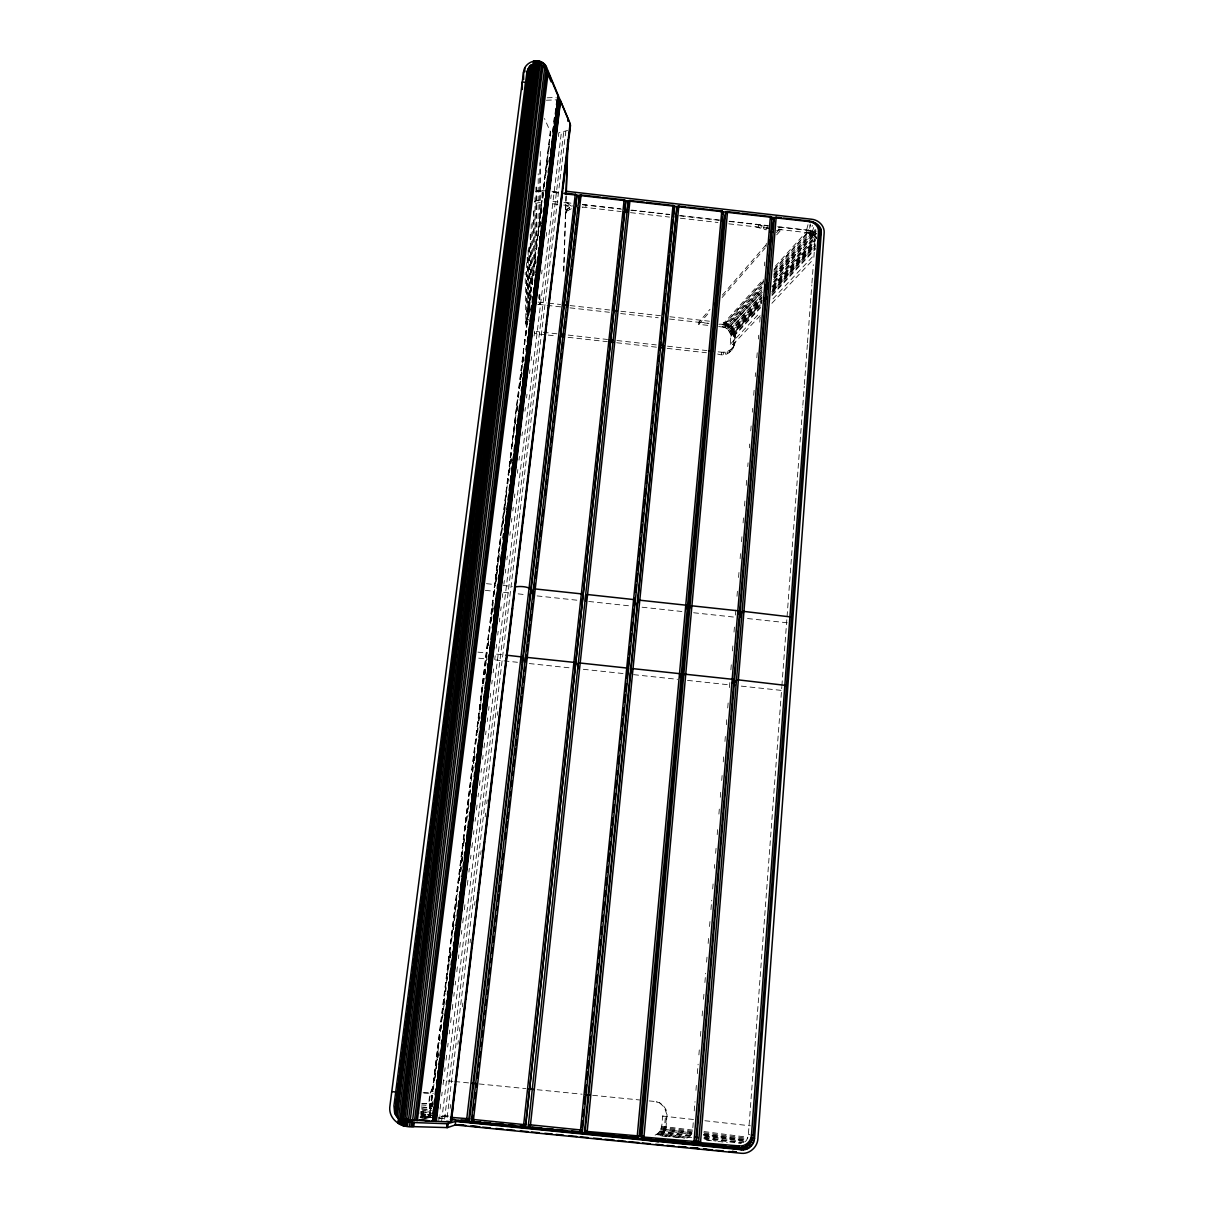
<?xml version="1.0" encoding="UTF-8"?>
<svg xmlns="http://www.w3.org/2000/svg" width="1214" height="1214" viewBox="0 0 1214 1214"><rect width="100%" height="100%" fill="white"/><g stroke="black" fill="none" stroke-linecap="round" stroke-linejoin="round"><path stroke-width="0.75" stroke-dasharray="5 3.75" d="M538.06 236.138L538.212 173.739M560.731 306.869L539.608 304.502L539.623 295.048M539.775 227.018L539.927 162.782M539.911 294.607L539.881 304.486L537.832 304.426M540.078 226.411L540.291 148.761M659.566 1102.767L664.392 1107.365L666.698 1114.073L665.409 1129.005L662.358 1135.318L665.818 1129.111L667.123 1114.133L665.955 1109.49L663.33 1105.544L659.566 1102.767L654.741 1101.477L657.002 1101.917M542.021 197.73L542.051 190.295L535.42 191.296M526.846 327.264L525.874 323.607L525.161 272.346M525.874 323.607L527.21 309.889L529.881 305.518M563.615 271.39L566.043 193.876M563.842 270.874L566.346 191.281M430.53 1110.249C427.692 1103.48 429.073 1092.448 433.474 1086.348C429.498 1094.011 427.601 1104.376 431.623 1112.343M760.176 315.67L732.861 344.579L730.251 344.29L730.919 334.912L728.097 329.601M429.225 1103.207L430.773 1111.584L419.71 1113.101M432.23 1106.88L432.123 1103.496L421.212 1104.163M745.381 1141.661A11.837 11.275 80.7 0 0 748.385 1134.559L781.831 686.623M781.892 685.804L786.9 618.533M787.051 616.636L802.682 407.085M802.833 405.203L804.245 386.325M804.381 384.428L807.34 344.746M807.477 342.849L810.284 305.23M810.421 303.394L811.802 284.941M811.938 283.09L813.319 264.652M813.866 257.277L814.837 244.363M776.702 234.848L781.194 229.704L781.406 227.124L778.204 227.898M692.83 1127.73L693.452 1120.264M694.226 1110.931L695 1101.584M695.941 1090.369L696.563 1082.903M697.337 1073.571L698.111 1064.223M698.885 1054.89L699.507 1047.409M700.432 1036.286L701.055 1028.88M702.132 1015.906L702.587 1010.351M703.513 999.228L704.135 991.808M704.894 982.551L705.668 973.279M706.594 962.156L707.049 956.602M708.141 943.445L708.612 937.815M709.553 926.525L710.175 919.013M710.964 909.62L711.738 900.227M712.679 888.952L713.301 881.425M714.393 868.268L714.697 864.535M715.638 853.321L716.26 845.855M717.186 834.64L717.808 827.174M718.9 814.093L719.356 808.494M720.297 797.279L720.752 791.68M721.693 780.481L722.315 773.045M723.241 761.891L723.848 754.455M724.94 741.435L725.395 735.866M726.321 724.712L726.943 717.277M727.717 707.974L728.339 700.539M729.417 687.579L729.948 681.1M730.889 669.794L731.405 663.512M732.452 650.932L732.952 644.998M734.015 632.069L734.485 626.409M735.426 615.088L736.063 607.546M737.004 596.256L737.459 590.611M738.567 577.454L739.023 571.809M740.13 558.637L740.586 552.992M741.526 541.717L741.997 536.072M743.089 522.915L743.56 517.27M744.501 506.01L745.123 498.499M746.215 485.357L746.686 479.727M747.778 466.586L748.082 462.822M749.341 447.814L749.645 444.051M750.738 430.924L751.208 425.295M752.301 412.168L752.604 408.42M753.697 395.294L754.167 389.664M755.26 376.522L755.563 372.774M756.823 357.766L757.278 352.136M758.371 339.01L758.689 335.261M759.782 322.12L760.252 316.49M761.33 303.363L761.648 299.615M762.893 284.592L763.363 278.962M764.456 265.805L764.774 262.057M766.019 247.034L766.338 243.27M758.189 227.2L758.401 224.62L755.396 224.165L755.169 226.73L766.155 229.841L766.368 227.276L758.401 224.62M761.057 227.883L761.284 225.303M763.743 228.763L763.955 226.199M655.12 1135.105C662.571 1132.176 662.207 1122.525 662.449 1116.061L665.424 1116.349L664.544 1126.516L663.436 1130.522L660.37 1135.014M732.861 344.579C737.004 334.836 729.751 323.076 718.855 324.259M717.626 354.018C738.324 361.119 741.542 322.074 720.221 324.715M733.62 346.84C738.673 336.49 734.197 321.164 720.752 322.484M707.792 325.352L698.748 324.335L698.961 322.029L710.038 309.282M421.061 1111.766A12.064 11.548 -67.3 0 0 427.95 1115.089L427.814 1117.184L431.046 1117.502M566.726 209.688L565.375 215.212L566.726 209.688L571.657 206.198L565.997 202.601L565.678 205.166L571.46 208.838M566.422 212.238L567.955 208.368M567.651 210.917L569.305 209.749L569.609 207.184M450.182 1108.336L450.637 1104.573M457.86 1044.389L458.315 1040.641M459.438 1031.232L459.894 1027.469M462.382 1006.785L462.822 1003.022M470.061 942.838L470.501 939.09M474.568 905.234L475.023 901.471M480.668 854.459L481.123 850.695M485.175 816.84L485.63 813.092M486.768 803.683L487.209 799.92M497.376 715.289L497.831 711.541M565.663 213.679L565.967 211.13M438.724 1120.385L439.18 1116.622M440.09 1109.095L440.788 1103.45M441.699 1095.923L442.154 1092.16M443.064 1084.648L443.747 1079.003M444.673 1071.476L445.128 1067.713M446.039 1060.186L446.722 1054.541M447.647 1047.014L448.103 1043.251M449.241 1033.858L449.696 1030.094M450.622 1022.567L451.304 1016.922M452.215 1009.395L452.898 1003.75M453.824 996.224L454.279 992.475M455.189 984.949L455.645 981.185M456.798 971.777L457.481 966.132M458.391 958.605L458.846 954.841M459.757 947.33L460.455 941.685M461.366 934.158L461.821 930.394M462.731 922.868L463.429 917.223M464.34 909.696L465.023 904.051M467.314 885.249L467.997 879.604M468.908 872.077L469.363 868.314M470.516 858.905L470.971 855.157M471.882 847.63L472.565 841.985M473.49 834.458L473.946 830.695M475.084 821.286L475.539 817.523M476.465 810.011L477.148 804.366M478.058 796.839L478.513 793.076M479.439 785.549L480.122 779.904M481.032 772.377L481.488 768.614M482.641 759.22L483.096 755.457M484.007 747.93L484.69 742.285M485.6 734.758L486.07 730.995M487.209 721.586L487.664 717.838M488.574 710.311L489.03 706.548M490.183 697.139L490.638 693.376M491.776 683.968L492.231 680.204M493.157 672.693L493.612 668.929M494.751 659.521L495.206 655.757M496.131 648.23L496.587 644.467M497.725 635.059L498.18 631.295M499.333 621.902L499.789 618.138M500.699 610.612L501.154 606.848M502.308 597.44L502.763 593.676M503.901 584.268L504.356 580.504M505.282 572.993L505.737 569.229M506.875 559.821L507.331 556.058M509.85 535.359L510.305 531.611M511.443 522.202L511.913 518.439M512.824 510.912L513.279 507.149M514.417 497.74L514.873 493.977M517.392 473.293L517.847 469.53M519 460.121L519.455 456.358M521.974 435.674L522.43 431.911M524.949 411.212L525.404 407.449M526.542 398.04L526.997 394.292M529.516 373.593L529.972 369.83M531.125 360.421L531.58 356.658M534.084 335.975L534.555 332.211M538.667 298.356L539.122 294.592M541.641 273.894L542.097 270.13M546.209 236.275L546.664 232.511M550.792 198.656L551.247 194.893M558.334 136.575L558.789 132.812L567.591 130.444M441.653 1120.689L561.354 132.599M444.567 1119.111L563.706 132.114M447.131 1117.502L565.815 131.385M525.935 321.725L529.107 306.368L526.876 311.543M428.982 1117.517L523.947 346.157M524.175 344.275L550.352 131.673L544.479 118.517M429.195 1117.533L524.099 346.339M524.342 344.457L549.805 137.561M550.033 135.68L550.352 131.673M429.468 1117.548L493.567 596.635M493.794 594.754L501.2 534.585M501.428 532.703L507.209 485.691M507.437 483.809L511.838 448.072M512.065 446.191L517.847 399.178M518.09 397.297L523.644 352.166M524.569 344.655L525.495 337.128M525.723 335.246L531.034 291.997M531.96 284.471L536.133 250.615M536.36 248.733L537.756 237.458M537.984 235.577L541.687 205.485M542.612 197.973L543.766 188.565M543.993 186.683L545.147 177.274M545.389 175.393L549.32 143.434M550.246 135.907L550.488 131.916M429.832 1117.578L433.064 1091.265M433.292 1089.383L434.445 1079.974M434.688 1078.093L439.073 1042.371M439.301 1040.489L440.454 1031.096M440.697 1029.214L445.083 993.492M445.31 991.61L450.637 948.362M451.562 940.85L452.716 931.442M452.943 929.56L457.344 893.838M457.572 891.956L458.725 882.563M458.953 880.681L463.353 844.959M463.581 843.077L464.279 837.432M465.205 829.906L469.363 796.065M469.59 794.184L470.986 782.909M471.214 781.027L474.917 750.95M475.842 743.423L476.996 734.015M477.223 732.148L478.377 722.74M478.619 720.858L481.624 696.411M481.852 694.545L483.005 685.136M483.233 683.254L487.633 647.532M487.861 645.651L488.559 640.006M489.485 632.494L493.172 602.402M494.098 594.89L495.266 585.482M495.494 583.6L499.197 553.523M500.122 545.997L500.805 540.367M501.731 532.84L502.657 525.328M502.884 523.446L505.889 499M506.132 497.118L506.815 491.473M507.74 483.961L508.909 474.553M509.136 472.671L511.443 453.869M512.369 446.357L512.839 442.594M513.992 433.186L514.918 425.674M515.146 423.792L515.844 418.147M516.769 410.636L517.452 404.99M518.378 397.464L519.531 388.07M519.774 386.189L522.536 363.623M522.779 361.742L523.462 356.112M526.011 335.428L526.466 331.665M527.392 324.138L530.169 301.573M530.412 299.706L531.095 294.061M532.248 284.653L533.174 277.141M533.416 275.259L534.57 265.851M534.797 263.969L535.723 256.458M536.649 248.931L537.104 245.167M538.272 235.774L539.198 228.247M539.426 226.365L540.109 220.736M541.034 213.209L541.732 207.564M542.886 198.17L543.356 194.407M544.282 186.88L544.737 183.132M545.663 175.605L547.742 158.685M548.667 151.158L549.365 145.528M550.519 136.12L550.701 132.144M430.242 1117.608L431.395 1108.215M431.623 1106.333L432.548 1098.822M435.082 1078.138L436.008 1070.611M436.251 1068.745L437.404 1059.336M437.632 1057.455L438.558 1049.943M439.711 1040.535L440.166 1036.786M441.092 1029.26L441.562 1025.496M442.488 1017.985L443.641 1008.576M443.869 1006.694L444.567 1001.064M445.72 991.656L446.175 987.908M447.101 980.381L447.571 976.617M448.497 969.106L449.65 959.697M449.878 957.831L450.804 950.304M453.338 929.621L454.264 922.109M454.491 920.227L455.189 914.582M456.115 907.07L456.813 901.425M459.347 880.742L460.273 873.23M460.501 871.349L462.822 852.547M463.976 843.153L464.431 839.39M466.737 820.588L467.906 811.195M468.134 809.313L468.816 803.668M469.985 794.275L470.44 790.511M472.747 771.709L473.9 762.316M474.143 760.434L475.069 752.923M477.603 732.239L478.073 728.476M478.984 720.964L479.454 717.201M480.38 709.674L481.063 704.044M483.612 683.361L484.538 675.849M484.765 673.967L486.146 662.677M486.389 660.795L487.072 655.165M488.225 645.757L488.696 642.009M491.23 621.325L492.156 613.798M492.398 611.932L493.081 606.287M496.086 581.84L496.784 576.21M497.012 574.328L497.71 568.683M498.635 561.172L499.318 555.526M503.249 523.568L503.719 519.804M504.645 512.293L505.328 506.648M509.485 472.807L510.411 465.296M510.639 463.414L511.337 457.769M515.495 423.944L515.965 420.181M517.118 410.772L517.574 407.024M520.123 386.34L521.049 378.814M521.276 376.932L521.974 371.302M523.128 361.893L523.583 358.145M528.894 314.896L529.592 309.267M530.746 299.858L531.216 296.11M533.75 275.426L534.221 271.663M535.131 264.151L535.602 260.388M539.76 226.548L540.215 222.784M541.383 213.391L541.839 209.627M547.377 164.512L547.848 160.749M432.078 1106.379L432.548 1102.616M438.087 1057.5L438.542 1053.752M450.318 957.892L450.789 954.128M460.941 871.424L461.396 867.661M462.322 860.149L462.792 856.386M474.568 760.525L475.023 756.762M485.19 674.058L485.646 670.295M492.808 612.023L493.263 608.275M511.048 463.536L511.504 459.772M521.671 377.068L522.126 373.305M462.488 861.363L462.944 857.6M767.87 226.123L768.098 227.822M529.683 310.526L529.41 311.831L528.727 247.747M723.984 325.14L724.53 322.894M725.987 325.534L726.533 323.288M727.899 326.232L728.446 323.986M721.374 354.427L721.905 352.257L725.957 352.06L731.192 349.42L734.197 344.655M729.66 327.219L730.221 324.988M723.407 354.488L723.954 352.318M731.223 328.463L731.784 326.232M725.411 354.23L725.957 352.06M732.528 329.95L733.104 327.719M727.323 353.638L727.884 351.468M733.559 331.589L734.136 329.373M729.083 352.758L729.644 350.588M734.273 333.38L734.834 331.149M734.637 335.231L735.214 333.015M730.631 351.59L731.192 349.42M734.652 337.097L735.229 334.897M731.936 350.193L732.497 348.008M732.937 348.585L733.514 346.415M733.969 345.004L734.531 342.818M807.993 224.696L805.914 232.618A9.818 8.802 15.3 0 1 814.867 240.524M777.688 226.699L808.372 230.19L810.33 223.953M778.113 229.34L808.19 232.769L810.618 224.985M808.19 232.769L809.95 233.118L812.409 225.334M816.719 238.414L811.65 233.725L813.623 227.504M816.597 233.923L812.803 231.419L813.79 228.308M813.213 234.59L815.201 228.384M814.806 232.527L815.808 229.416M814.609 235.683L816.612 229.476M722.345 295.108L766.641 244.12M776.474 232.785L781.406 227.124M698.748 324.335L709.826 311.634M722.133 297.506L765.199 248.066M722.482 324.669L762.696 280.191M775.26 266.291L807.947 230.144L816.263 233.892M723.893 324.897L762.938 281.83M774.274 269.326L809.556 230.417M718.658 326.566L722.269 326.976L763.758 281.238M773.804 270.145L807.75 232.724L812.545 234.332L816.339 238.005M722.269 326.976L723.544 327.203L763.849 282.862M773.925 271.769L811.104 230.857M723.544 327.203L724.773 327.583L761.755 286.853M773.971 273.56L812.333 231.343M724.773 327.583L761.997 287.672M773.364 275.214L811.256 233.665M727.641 326.384L761.846 288.932M774.517 275.062L813.79 232.071M725.411 327.841L726.518 328.417L761.937 289.676M773.333 277.232L812.545 234.332M542.051 190.295L541.869 191.175A10 8.968 4.3 0 0 535.435 192.404M728.81 327.173L761.815 291.148M774.517 277.293L815.125 232.951M726.518 328.417L727.55 329.146L761.77 291.815M774.441 277.991L813.729 235.137M762.286 292.255L727.611 329.191M773.713 279.812L816.142 233.771M728.931 330.451L761.952 294.577M773.379 282.149L815.307 236.609M730.691 328.903L761.254 295.715M773.986 281.891L816.005 236.275M729.66 331.437L761.466 296.975M774.183 283.196L814.882 239.082M729.993 331.968L762.149 296.853M771.983 286.519L816.976 237.489M730.221 332.393L762.043 297.976M772.225 286.959L815.52 240.16M732.148 330.936L761.497 299.221M772.984 286.808L815.11 241.298M730.631 333.455L761.208 300.465M772.665 288.082L814.715 242.709M730.813 334.184L762.134 300.495M772.347 289.478L814.943 243.513M730.919 334.912L761.527 301.967M772.999 289.615L815.08 244.318M730.965 335.656L761.573 302.741M771.785 291.77L815.14 245.137M733.18 333.44L760.04 304.562M772.817 290.814L815.034 245.44M730.934 336.384L760.283 304.866M773.03 291.163L815.125 245.956M733.408 334.503L760.283 305.655M771.801 293.302L815.307 246.624M733.559 335.808L760.434 307.021M771.967 294.683L815.489 248.066M733.559 336.673L760.45 307.916M771.967 295.594L815.505 249.022M730.251 344.29L760.04 312.605M772.984 298.841L814.427 254.758M771.876 303.288L813.471 259.235M656.895 1134.149L684.772 1138.125M656.258 1134.544L671.099 1136.683M569.305 209.749L571.354 208.762M776.383 230.857L781.194 229.704M440.894 1118.367L438.815 1117.988M424.779 1118.504L430.272 1117.457M423.838 1118.352L431.289 1116.956M421.911 1118.337L430.773 1116.698M420.059 1117.684L430.879 1115.772M420.742 1117.123L431.562 1115.256M420.181 1116.44L431.167 1114.619M420.985 1115.074L430.105 1113.648M420.53 1114.953L431.653 1113.238M421.137 1113.284L430.5 1111.978M420.742 1111.629L431.547 1110.279M422.472 1110.506L429.908 1109.626M421.804 1109.717L430.849 1108.716M421.88 1108.276L429.361 1107.532M421.319 1107.912L430.409 1107.047M421.121 1106.045L432.047 1105.195M421.759 1103.632L429.589 1103.177M547.18 97.803L556.285 97.454M546.391 100.231L555.708 99.882M423.959 1092.979L433.383 1093.298M423.109 1092.737L430.849 1093.025M538.045 302.104L546.922 302.969M538.166 304.441L539.608 304.502M787.309 622.782L743.256 618.093M582.917 204.65L586.074 204.878L585.77 207.457L582.629 207.215M448.725 1116.091L439.635 1115.059M442.275 1116.091L448.634 1116.713M427.95 1115.089L434.4 1115.727M440.864 1116.379L447.313 1117.017M433.944 1117.411L427.814 1117.184A14.189 13.582 -67.3 0 1 421.258 1114.619M438.724 1117.882L445.098 1118.519L440.712 1118.458M452.959 1081.34L443.459 1080.627M454.84 1081.522L469.818 1083.025M479.166 1083.95L525.966 1088.624M537.195 1089.732L582.113 1094.209M592.614 1095.286L639.672 1099.975M649.08 1100.916L655.12 1101.493M748.385 1134.559L749.873 1134.711M486.45 583.661L493.855 584.45M503.097 585.452L512.338 586.438M485.327 590.353L494.447 591.324M503.552 592.311L510.851 593.085M518.15 593.874L525.45 594.663M537.074 595.907L578.941 600.414M588.699 601.461L630.521 605.968M642.1 607.212L682.025 611.507M693.589 612.751L735.259 617.228M477.937 652.13L487.284 653.132M496.632 654.134L504.113 654.923M478.741 658.17L487.967 659.141M495.342 659.93L517.467 662.283M529.228 663.542L569.73 667.852M583.281 669.293L623.723 673.603M633.602 674.65L677.64 679.339M687.503 680.386L729.629 684.878M741.299 686.122L781.543 690.402M662.449 1116.061L694.241 1119.581M704.879 1120.734L750.343 1125.803M548.682 303.166L560.61 304.502M570.034 305.564L609.595 309.995M620.9 311.27L660.462 315.716M669.885 316.763L709.446 321.209M698.961 322.029L708.005 323.045M569.943 307.855L609.398 312.286M620.658 313.546L658.231 317.764M669.506 319.024L708.961 323.455M525.89 319.464L528.439 319.737M556.953 333.82L536.33 331.513L536.33 333.759L555.026 335.838M568.198 335.079L607.561 339.48M616.94 340.527L656.304 344.928M667.548 346.187L706.912 350.588M718.157 351.848L721.905 352.257M568.106 337.31L607.364 341.695M616.712 342.743L657.821 347.325M667.169 348.372L706.427 352.758M552.021 191.433L558.668 192.191M547.59 191.159L542.051 190.522A11.761 10.531 4.3 0 0 536.057 191.251M553.129 191.782L558.668 192.419M552.962 192.449L558.501 193.072M565.997 202.601L571.627 203.239M582.417 204.468L620.475 208.793M631.75 210.083L669.339 214.362M680.614 215.652L720.069 220.144M729.462 221.206L768.401 225.637M552.977 201.357L558.455 201.994M563.933 202.617L569.412 203.239M582.417 204.711L621.492 209.172M630.764 210.219L669.779 214.666M679.066 215.728L719.781 220.356M729.053 221.418L767.931 225.834M779.1 227.109L806.293 230.205A11.563 10.365 15.3 0 1 816.536 238.248M552.765 203.8L558.243 204.422M563.721 205.045L572.993 206.001M582.128 207.033L621.234 211.585M630.506 212.647L669.491 217.078M680.356 218.217L717.96 222.496M728.719 223.831L768.705 228.278M661.569 1126.228L692.724 1130.128M704.014 1131.569L747.596 1137.245M661.448 1127.153L692.541 1131.266M703.817 1132.738L747.475 1138.322M661.235 1128.079L691.161 1132.009M704.241 1133.724L747.247 1139.369M663.921 1129.232L692.101 1132.981M703.361 1134.468L746.58 1140.204M660.947 1128.974L692.739 1133.193M703.953 1134.695L746.944 1140.401M660.598 1129.839L692.359 1134.119M703.574 1135.621L744.668 1141.145M663.436 1130.522L691.601 1134.316M704.742 1136.092L744.167 1141.418M659.915 1131.084L691.646 1135.424M704.712 1137.215L743.909 1142.571M659.566 1131.569L692.693 1136.152M703.938 1137.7L741.678 1142.86M659.096 1132.161L692.663 1136.82M703.847 1138.368L741.132 1143.542M661.751 1133.436L691.722 1137.639M704.833 1139.476L716.078 1141.054M717.944 1141.312L727.307 1142.632M658.064 1133.223L691.57 1137.943M706.472 1140.037L713.908 1141.084M660.886 1134.483L687.078 1138.216M672.966 1136.941L680.386 1138.004M661.569 1135.925L667.169 1136.744M808.372 230.19L812.803 231.419M536.33 333.759L534.312 333.364L534.312 331.134M809.95 233.118L811.65 233.725M766.368 227.276L768.462 228.505M525.844 321.346L526.8 325.003M526.315 271.951L526.906 313.834M526.148 323.212L526.178 325.473M527.695 257.58L528.378 314.092M527.21 257.216L528.06 310.268M526.588 262.664L527.301 311.998M528.09 249.993L528.743 306.839M530.23 234.348L530.791 298.674M529.577 246.928L530.093 299.843M529.289 247.155L529.82 299.858M531.14 223.771L531.595 284.38M530.655 234.636L531.125 291.178M532.248 222.329L532.643 284.577M534.039 210.25L534.266 263.104M533.583 211.373L533.887 275.366M535.981 187.153L536.102 249.447M534.995 197.624L535.207 263.514M536.558 186.986L536.649 249.583M534.297 201.691A11.639 10.44 4.3 0 1 542.005 200.113M535.465 203.77A9.879 8.862 4.3 0 1 541.823 202.556M420.939 1112.828A14.007 13.415 -67.4 0 0 429.164 1116.941L429.544 1114.831A11.897 11.381 -67.4 0 1 422.76 1111.554M428.83 1117.001L423.686 1115.438L428.83 1117.001"/><path stroke-width="1.5" d="M575.284 194.316L466.51 1121.023L467.39 1120.719A2.109 2.018 -71.5 0 0 469.636 1118.838L576.847 196.076A1.76 1.578 5.7 0 0 575.284 194.316L564.207 193.056M635.787 1136.759L637.016 1137.913A2.124 2.033 -89.7 0 0 639.232 1136.001L723.316 212.769A1.76 1.563 11.7 0 0 721.723 211.008L709.204 209.582M566.028 194.422L567.378 151.249M567.545 145.619L567.727 139.989M480.698 1122.04L473.293 1121.69L473.414 1120.158L581.096 194.741L581.02 196.577M566.331 191.842L567.924 141.021M586.438 1132.222L587.045 1132.966L678.838 205.879L678.535 207.7M557.575 99.806L560.701 101.202L570.125 123.464L569.973 127.986M578.881 202.708L579.169 196.349A1.76 1.578 6 0 1 581.111 194.984L600.854 197.229M642.464 1136.987L643.769 1138.58L693.649 1143.512A2.124 2.033 84.8 0 0 695.85 1141.6L771.998 218.323A1.745 1.563 13.7 0 0 770.389 216.562L741.815 213.3M624.178 199.885A1.76 1.578 7.7 0 1 625.756 201.645L525.723 1124.756A2.124 2.033 -77.4 0 1 523.462 1126.653L624.193 199.642L624.026 201.478M673.011 205.47L580.292 1132.222A2.124 2.033 -83.7 0 0 582.523 1130.371L674.559 207.215A1.76 1.578 9.7 0 0 672.981 205.454L646.106 202.389M691.752 1142.951L693.649 1143.512L694.013 1141.464L770.389 216.562M738.264 1147.867L739.144 1145.925A12.003 11.442 80.5 0 0 751.481 1135.105L818.479 231.692A9.955 8.893 15.3 0 0 809.298 221.676L809.146 220.978A11.7 10.456 15.3 0 1 819.936 232.754L753.241 1135.257A14.113 13.445 80.5 0 1 738.765 1147.989L698.399 1143.603A2.094 2.003 84.4 0 1 696.578 1141.327L771.816 227.853L774.304 218.581A1.745 1.563 13.9 0 1 776.171 217.215L700.387 1144.18A2.124 2.033 84.2 0 1 698.551 1141.873L696.578 1141.327L697.413 1141.372M566.043 193.876L566.346 191.281L811.787 219.264C818.464 219.916 824.655 225.804 824.169 232.769L757.9 1138.656C757.506 1147.002 749.721 1154.256 741.268 1153.285L455.235 1124.968L455.66 1121.448L741.542 1149.764C748.158 1150.538 754.243 1144.848 754.547 1138.337L821.286 232.435C821.666 226.988 816.825 222.374 811.589 221.874M450.394 1119.429L637.107 1137.655L721.799 210.781L721.389 212.587M771.087 241.298L771.3 238.748M530.215 1127.336L629.975 200.553A1.76 1.578 8 0 0 628.063 201.919L528.409 1125.014A2.124 2.033 -78.1 0 0 530.215 1127.336L530.245 1127.199M582.159 1128.094L582.902 1120.613M583.281 1116.88L584.025 1109.399M584.587 1103.784L585.33 1096.303M585.709 1092.554L586.453 1085.073M587.015 1079.474L587.758 1071.992M588.122 1068.244L588.881 1060.763M589.443 1055.148L590.186 1047.667M590.55 1043.934L591.309 1036.453M591.855 1030.883L592.599 1023.463M592.963 1019.745L593.707 1012.324M594.268 1006.77L595.012 999.35M595.376 995.632L596.12 988.211M596.666 982.642L597.409 975.221M597.971 969.652L598.517 964.083M599.079 958.529L599.822 951.108M600.369 945.539L600.945 939.894M601.507 934.249L602.25 926.722M602.812 921.077L603.373 915.432M603.935 909.787L604.693 902.26M605.255 896.615L605.816 890.985M606.378 885.34L607.137 877.813M607.698 872.168L608.26 866.523M608.821 860.878L609.565 853.381M609.944 849.633L610.688 842.152M611.249 836.537L611.993 829.056M612.372 825.323L613.116 817.841M613.677 812.227L614.421 804.745M614.982 799.146L615.544 793.531M616.105 787.916L616.849 780.435M617.41 774.836L617.789 771.087M618.533 763.652L619.261 756.201M619.823 750.616L620.384 745.032M620.946 739.463L621.689 732.012M622.236 726.427L622.979 718.992M623.359 715.274L624.102 707.823M624.649 702.238L625.392 694.803M625.771 691.085L626.515 683.649M627.061 678.095L627.805 670.689M628.169 666.972L629.095 657.715M629.398 654.665L630.203 646.592M630.719 641.447L631.508 633.632M631.857 630.127L632.615 622.509M633.162 616.955L633.92 609.367M634.3 605.589L635.059 598.047M635.62 592.386L636.364 584.845M636.743 581.081L637.502 573.554M637.866 569.791L638.625 562.264M639.186 556.619L639.945 549.092M640.309 545.329L641.068 537.787M641.629 532.142L642.373 524.615M642.752 520.852L643.511 513.325M644.073 507.695L644.816 500.168M645.195 496.42L645.939 488.908M646.501 483.263L647.259 475.751M647.639 471.988L648.382 464.476M648.944 458.846L649.687 451.32M650.067 447.571L650.825 440.06M651.387 434.415L651.948 428.785M652.51 423.155L653.253 415.643M653.815 410.013L654.376 404.383M654.938 398.753L655.697 391.242M656.258 385.612L656.82 379.982M657.381 374.352L658.125 366.84M658.686 361.211L659.248 355.581M659.809 349.951L660.553 342.439M660.932 338.691L661.691 331.179M662.252 325.549L662.996 318.038M663.375 314.289L664.301 304.896M664.68 301.148L665.424 293.636M665.985 288.006L666.744 280.495M667.123 276.731L667.867 269.22M668.246 265.456L669.172 256.063M669.551 252.315L670.31 244.788M670.674 241.04L671.615 231.646M671.995 227.883L672.738 220.371M627.289 211.843A1.745 0.88 6.7 0 1 627.107 211.373L628.063 201.919A1.76 0.895 6.7 0 1 629.899 201.22L629.459 200.811M473.293 1121.69A2.124 2.033 -72.1 0 1 471.502 1119.369L579.169 196.349A1.76 0.895 7.8 0 1 580.96 195.636L580.535 195.226M472.322 1119.096L472.762 1115.362M473.414 1109.748L474.067 1104.133M474.72 1098.518L475.372 1092.919M476.025 1087.304L476.465 1083.556M477.117 1077.956L477.77 1072.341M478.422 1066.727L478.862 1062.978M479.515 1057.379L480.167 1051.764M480.82 1046.149L481.26 1042.416M481.912 1036.802L482.565 1031.187M483.218 1025.572L483.87 1020.003M484.523 1014.449L484.947 1010.731M485.6 1005.162L486.253 999.592M486.89 994.038L487.33 990.321M487.982 984.751L488.62 979.182M489.272 973.628L489.925 968.059M490.577 962.49L491.002 958.787M491.655 953.218L492.307 947.648M492.945 942.079L493.597 936.51M494.25 930.895L494.69 927.132M495.342 921.487L496.01 915.842M496.663 910.197L497.103 906.433M497.755 900.803L498.423 895.158M498.863 891.395L499.515 885.75M500.168 880.104L500.836 874.459M501.488 868.814L501.928 865.051M502.581 859.406L503.249 853.761M504.994 838.753L505.646 833.153M506.299 827.538L506.951 821.924M507.391 818.19L508.044 812.576M508.696 806.961L509.349 801.361M510.001 795.747L510.441 792.014M511.094 786.399L511.747 780.784M512.399 775.185L512.839 771.436M513.492 765.822L514.144 760.222M514.797 754.638L515.449 749.053M515.874 745.335L516.527 739.751M517.179 734.167L517.832 728.582M518.484 723.013L518.909 719.28M519.562 713.711L520.214 708.126M520.867 702.542L521.519 696.957M521.944 693.24L522.597 687.655M523.249 682.071L523.902 676.502M524.539 670.932L524.979 667.23M525.632 661.676L526.36 655.302M526.922 650.567L527.574 644.998M527.999 641.296L528.727 635.013M529.289 630.187L529.941 624.633M530.457 620.263L531.095 614.724M531.732 609.2L532.385 603.662M532.961 598.684L533.462 594.435M534.099 588.911L534.752 583.373M535.404 577.773L536.057 572.128M536.497 568.364L537.149 562.719M537.817 557.074L538.47 551.414M538.91 547.651L539.562 542.005M540.23 536.36L540.883 530.715M541.535 525.07L541.975 521.307M542.643 515.662L543.295 510.017M545.056 494.978L545.708 489.348M546.361 483.703L546.801 479.955M547.453 474.325L548.106 468.68M548.774 463.05L549.426 457.42M550.079 451.775L550.519 448.027M551.171 442.382L551.839 436.752M552.491 431.122L552.931 427.358M553.584 421.728L554.237 416.099M554.889 410.469L555.329 406.72M555.997 401.09L556.649 395.461M557.302 389.831L557.742 386.082M558.607 378.571L559.047 374.822M559.7 369.193L560.367 363.563M561.02 357.933L561.46 354.169M562.112 348.539L562.765 342.909M563.417 337.28L563.857 333.531M564.51 327.901L565.178 322.271M565.83 316.642L566.27 312.893M566.923 307.263L567.575 301.633M568.228 296.004L568.668 292.255M569.32 286.625L569.988 280.995M570.641 275.366L571.293 269.72M571.733 265.972L572.386 260.342M573.054 254.697L573.706 249.067M574.146 245.304L574.799 239.674M575.451 234.044L576.104 228.399M576.544 224.651L577.211 219.021M577.864 213.376L578.517 207.746M568.592 120.323L546.421 66.982C541.323 56.163 524.478 60.943 523.538 72.066L389.982 1105.484C387.63 1119.202 401.364 1128.322 413.716 1126.653L446.904 1127.578L447.374 1123.724L458.604 1120.568M567.879 121.233L568.213 118.456M446.904 1127.578L447.845 1123.739M447.389 1127.578L448.072 1123.724M432.442 1121.099L450.531 1121.979L570.125 123.464M450.531 1121.979L451.411 1121.948L453.034 1104.907M453.49 1101.144L455.523 1084.208M455.963 1080.43L459.12 1054.086M459.575 1050.322L465.205 1003.265M465.66 999.501L468.816 973.142M469.257 969.379L471.29 952.444M471.745 948.68L472.413 943.02M472.868 939.257L474.886 922.321M475.342 918.558L478.498 892.199M478.953 888.436L480.972 871.5M481.427 867.737L482.11 862.092M482.55 858.328L484.583 841.378M485.039 837.614L487.057 820.679M487.512 816.916L488.18 811.271M488.635 807.492L490.668 790.557M491.109 786.793L493.142 769.858M493.597 766.095L502.824 688.915M503.279 685.151L508.909 638.094M509.364 634.33L512.52 607.971M512.976 604.208L514.994 587.273M515.449 583.509L516.117 577.849M516.572 574.085L518.606 557.15M519.046 553.387L519.729 547.742M520.184 543.978L522.202 527.028M522.657 523.264L524.691 506.329M525.131 502.566L528.287 476.207M528.743 472.443L530.776 455.508M531.216 451.745L536.846 404.687M537.301 400.923L546.543 323.743M546.998 319.98L550.139 293.621M550.595 289.858L552.628 272.922M553.068 269.159L556.224 242.8M556.68 239.037L558.713 222.101M559.153 218.338L559.836 212.678M560.291 208.914L562.31 191.979M562.765 188.216L568.395 141.158M568.85 137.394L569.745 129.868M451.259 1121.994L570.55 125.027M435.796 1121.402L560.322 100.701M436.296 1121.433L560.549 100.944M503.097 537.711L503.552 533.948M516.481 428.557L516.936 424.794M526.178 349.511L526.633 345.747M531.019 309.995L531.489 306.232M539.562 240.357L540.018 236.593M549.259 161.31L549.714 157.547M552.947 131.203L553.417 127.44M554.1 121.795L554.57 118.031M432.852 1113.633L433.307 1109.854M434.005 1104.209L434.46 1100.445M435.158 1094.8L435.841 1089.155M436.539 1083.51L436.994 1079.747M437.693 1074.102L438.148 1070.338M438.846 1064.693L439.316 1060.915M439.999 1055.27L440.47 1051.506M441.38 1043.979L441.85 1040.216M442.533 1034.571L443.004 1030.807M443.687 1025.162L444.385 1019.517M444.84 1015.754L445.538 1010.094M446.236 1004.448L446.691 1000.685M447.389 995.04L447.845 991.277M448.543 985.631L448.998 981.868M449.696 976.223L450.379 970.578M451.077 964.933L451.532 961.169M452.23 955.509L452.685 951.746M453.383 946.101L453.839 942.337M454.537 936.692L455.235 931.047M455.918 925.402L456.388 921.638M457.071 915.993L457.769 910.348M458.224 906.57L458.922 900.925M459.378 897.161L460.076 891.516M460.774 885.871L461.229 882.108M461.927 876.462L462.382 872.699M463.08 867.054L463.536 863.291M464.461 855.749L464.916 851.985M465.615 846.34L466.07 842.577M466.768 836.932L467.466 831.286M467.921 827.523L468.619 821.878M469.302 816.233L469.772 812.47M470.455 806.824L470.926 803.046M471.609 797.401L472.079 793.637M472.762 787.992L473.46 782.347M474.158 776.702L474.613 772.939M475.311 767.294L475.767 763.53M476.465 757.885L476.92 754.106M477.618 748.461L478.301 742.816M478.999 737.171L479.454 733.408M480.152 727.763L480.85 722.118M481.305 718.354L482.004 712.709M482.459 708.946L483.157 703.285M483.84 697.64L484.31 693.877M484.993 688.232L485.463 684.468M486.146 678.823L486.617 675.06M487.542 667.533L487.998 663.77M488.696 658.125L489.151 654.361M489.849 648.701L490.304 644.938M491.002 639.292L491.685 633.647M492.383 628.002L492.838 624.239M493.537 618.594L493.992 614.83M494.69 609.185L495.388 603.54M495.843 599.762L496.541 594.116M497.224 588.471L497.694 584.708M498.377 579.063L498.848 575.299M499.531 569.654L500.001 565.891M500.684 560.246L501.382 554.601M502.065 548.94L502.535 545.177M503.233 539.532L503.916 533.887M504.387 530.123L505.07 524.478M505.54 520.715L506.223 515.07M506.921 509.425L507.376 505.661M508.074 500.001L508.529 496.238M509.227 490.593L509.91 484.947M510.381 481.184L511.079 475.539M511.762 469.894L512.232 466.13M512.915 460.485L513.385 456.722M514.068 451.077L514.766 445.417M515.449 439.772L515.92 436.008M516.603 430.363L517.301 424.718M517.756 420.954L518.454 415.309M518.924 411.546L519.607 405.901M520.305 400.256L520.76 396.477M521.459 390.832L521.914 387.069M522.612 381.424L523.067 377.66M523.765 372.015L524.448 366.37M525.146 360.725L525.601 356.962M526.299 351.316L526.997 345.656M527.453 341.893L528.151 336.248M528.606 332.484L529.304 326.839M529.987 321.194L530.457 317.431M531.14 311.786L531.838 306.14M532.293 302.377L532.992 296.732M533.447 292.953L534.145 287.308M534.843 281.663L535.298 277.9M535.996 272.255L536.451 268.491M537.149 262.846L537.832 257.201M538.303 253.438L538.986 247.793M539.684 242.132L540.382 236.487M540.837 232.724L541.535 227.079M541.99 223.315L542.688 217.67M543.371 212.025L543.842 208.262M544.525 202.617L544.995 198.853M545.678 193.193L546.376 187.548M546.831 183.784L547.529 178.139M548.227 172.494L548.682 168.731M549.381 163.086L549.836 159.322M550.534 153.677L551.217 148.032M551.687 144.269L552.37 138.608M553.068 132.963L553.766 127.318M554.221 123.555L554.919 117.91M555.375 114.146L556.073 108.501M556.528 104.738L557.226 99.093M528.697 76.285C523.704 60.321 543.311 61.337 548.182 72.324L558.212 96.376L432.7 1121.266L431.531 1121.114M558.152 95.86L432.533 1121.281L403.291 1119.581L537.241 64.281M432.973 1121.159L558.015 99.806M433.504 1121.205L558.455 99.867M434.02 1121.25L558.895 99.958M434.536 1121.296L559.32 100.094M435.007 1121.341L559.7 100.261M435.431 1121.387L560.049 100.474M413.716 1126.653L414.232 1122.571L447.374 1123.724M414.535 1120.522L546.421 66.982M416.144 1120.628L547.347 70.837M417.343 1120.689L548.182 72.324M536.8 64.16L402.744 1119.536L399.163 1119.187L394.626 1112.722L393.928 1105.878L526.861 72.461L528.773 67.863L533.037 64.494M402.775 1125.53L403.306 1121.326L398.268 1118.382L394.671 1112.464M534.585 63.947L537.514 63.781L537.893 60.821M404.125 1125.803L404.641 1121.69L403.306 1121.326M404.854 1119.718L538.53 64.721M546.057 69.866L542.962 66.193L538.652 63.993L539.016 61.095M405.188 1125.985L405.719 1121.873L404.641 1121.69M539.532 64.281L539.911 61.398M406.538 1119.869L539.896 65.252M405.946 1126.106L406.462 1122.009L417.449 1119.9M540.154 64.524L540.518 61.626M407.464 1126.243L407.98 1122.131L414.232 1122.571M541.368 65.146L541.732 62.263M408.465 1120.036L541.444 65.966M409.513 1126.395L410.029 1122.297M410.256 1120.188L542.855 66.77M542.962 66.193L543.326 63.31M411.258 1126.516L411.774 1122.434M544.297 67.347L544.661 64.463M412.563 1120.385L544.661 68.014M412.669 1126.607L413.185 1122.525M545.344 68.591L545.708 65.708M394.702 1112.722L528.834 68.212M394.823 1113.056L528.97 67.878M394.975 1113.511L529.213 67.392M395.187 1114.073L529.532 66.861M395.491 1114.816L529.896 66.3M395.779 1115.302L530.29 65.844M396.143 1115.894L530.715 65.404M396.538 1116.516L531.155 64.979M396.948 1117.047L531.611 64.661M397.843 1123.314L533.477 61.125M399.042 1123.982L399.618 1119.46M534.175 64.084L534.585 60.882M400.013 1119.278L534.555 63.614M400.271 1124.665L400.832 1120.234M535.328 63.826L535.723 60.7M401.227 1119.384L535.556 63.826M401.531 1125.105L402.062 1120.886M536.436 63.705L536.816 60.73M673.117 216.608L674.559 207.215A1.76 0.895 5.7 0 0 672.951 206.122L673.254 205.667M467.511 1120.097L461.017 1120.097M474.158 1121.099L474.097 1121.387A2.109 2.018 -72.2 0 1 473.111 1121.008M634.269 605.832L635.377 600.232L634.315 599.625L587.561 594.541L585.634 594.875L585.603 600.976M403.033 1125.621L403.23 1124.604L403.018 1125.621L406.599 1124.862M721.677 220.569L722.33 217.458M722.983 214.347L723.316 212.769A1.76 0.895 4.6 0 0 721.753 211.691L722.057 211.236M727.52 211.676L643.799 1138.52A2.124 2.033 89.6 0 1 641.933 1136.258L640.658 1135.788L723.65 222.359L725.638 213.042A1.76 1.563 12 0 1 727.52 211.676L740.024 213.103M771.573 219.886L771.998 218.323A1.76 0.895 3.5 0 0 770.495 217.245L770.769 216.79M686.669 608.609L687.519 605.847L686.517 605.24L639.11 600.141L637.866 600.505L636.834 606.317M818.737 232.223L820.239 227.579M818.737 236.427L820.892 229.158M818.889 237.99L821.241 230.781M818.934 239.628L821.286 232.435M528.788 1124.68L582.143 1130.097M680.189 677.488L681.282 674.271L680.265 673.724L633.055 668.656L631.068 668.929L630.476 674.18M738.431 614.178L739.569 611.446L738.628 610.854L691.297 605.756L689.992 606.12L688.702 612.068M732.437 683.042L733.924 679.886L732.968 679.339L685.834 674.286C683.103 673.087 680.523 679.415 683.133 679.886M750.282 1141.904L744.303 1147.867M480.198 1123.405L456.843 1121.099L738.598 1149.005L744.683 1147.913L750.389 1141.919L753.499 1142.571M471.639 1119.323L525.723 1124.756L625.756 201.645A1.76 0.895 6.9 0 0 624.087 200.553L624.406 200.098M466.51 1121.023A2.124 2.033 -71.5 0 0 468.801 1119.111L576.847 196.076A1.76 0.895 8 0 0 575.133 194.968L575.451 194.513M714.955 303.606L717.428 300.784M769.099 241.282L771.558 238.46M714.743 305.974L717.201 303.151M768.887 243.817L771.345 240.994M765.731 285.533L768.265 282.756M765.579 287.672L768.113 284.911M764.835 289.493L767.369 286.732M765.761 290.434L768.295 287.672M764.076 299.221L766.626 296.489M764.122 299.995L766.687 297.248M764.107 300.753L766.656 298.022M643.466 1137.032L695.834 1141.615L694.878 1141.327M700.144 1142.647L739.144 1145.925M586.696 1131.402L639.232 1136.001L638.397 1135.682M447.617 1127.563L456.434 1124.559M463.505 1122.161L467.041 1120.962M742.619 1148.505L743.863 1148.08M586.559 1131.114L587.303 1130.887L584.632 1130.234L676.881 207.488A1.76 1.578 10 0 1 678.778 206.122L685.94 206.926M643.329 1136.744L644.088 1136.516L641.933 1136.258L725.638 213.042A1.76 0.895 4.5 0 1 727.565 212.359L775.974 217.807M699.992 1142.359L700.751 1142.131L698.657 1141.888L774.304 218.581A1.76 0.895 3.4 0 1 776.292 217.913L809.723 221.661M582.083 600.596L583.175 594.617L581.354 593.874L534.494 588.866L533.341 589.245L533.538 595.209M522.475 662.692L522.278 657.002L505.98 655.12M574.753 668.246L575.755 663.026L573.903 662.358L526.527 657.351L525.359 657.669L525.465 661.008M769.98 232.42L773.181 231.646M626.91 673.8L628.548 668.656L627.486 668.11L580.186 663.026L578.243 663.299L578.304 668.626M738.097 1148.945L742.315 1148.611L729.326 1146.729M404.171 1121.615L413.048 1119.976M402.016 1120.871L407.434 1119.915M400.028 1119.778L407.358 1118.564M399.163 1119.187L402.578 1118.64M529.79 595.088C536.694 586.817 521.185 585.831 516.026 586.848M677.033 1142.905L698.156 1144.59L696.775 1144.332M463.566 1125.135L458.224 1124.695L465.827 1125.484M407.98 1122.131L405.719 1121.873M585.588 1130.295L584.693 1130.234A2.094 2.018 -84.4 0 0 586.438 1132.51L591.37 1133.011M641.553 1135.849L640.658 1135.788A2.094 2.003 89.7 0 0 642.464 1138.064L650.689 1138.884M686.805 1147.321L680.25 1146.714M751.481 1135.105L753.241 1135.257L752.194 1135.075M450.546 1117.335L469.636 1118.838L468.71 1118.716M451.471 1119.141L454.658 1119.46M484.007 1122.373L490.608 1123.026M495.57 1123.511L503.825 1124.331M508.772 1124.817L515.389 1125.484M520.336 1125.97L523.629 1126.289A2.094 2.018 -77.4 0 0 524.676 1126.122M531.944 1127.123L541.854 1128.094M546.801 1128.595L553.387 1129.248M556.68 1129.566L566.574 1130.553M571.521 1131.038L578.107 1131.691M594.663 1133.33L602.903 1134.149M606.196 1134.468L614.421 1135.287M619.352 1135.773L627.577 1136.592M630.87 1136.911L635.802 1137.412A2.094 2.003 -89.6 0 0 637.274 1136.941M655.621 1139.369L665.469 1140.341M667.123 1140.507L675.333 1141.327M680.25 1141.813L688.459 1142.617M701.555 1143.922L698.323 1142.966M704.727 1144.241L711.04 1144.863M717.353 1145.485L723.681 1146.107M729.993 1146.744L737.277 1147.609M470.82 1125.985L479.803 1126.88L472.625 1126.137M482.747 1127.169L490.259 1127.912M495.904 1128.474L503.415 1129.217M507.179 1129.581L514.69 1130.325M520.336 1130.887L527.847 1131.63M531.611 1131.994L539.122 1132.753M544.767 1133.299L552.279 1134.043M556.042 1134.422L563.554 1135.166M569.199 1135.727L576.711 1136.471M580.474 1136.835L587.986 1137.579M593.631 1138.14L601.142 1138.884M604.906 1139.263L614.299 1140.189M618.063 1140.553L625.574 1141.297M629.338 1141.676L638.731 1142.602M642.494 1142.981L650.006 1143.725M655.651 1144.286L663.163 1145.03M666.926 1145.394L674.438 1146.137M678.52 1146.547L685.713 1147.26M690.963 1147.776L698.869 1148.565M712.421 1149.901L703.422 1149.005L706.973 1149.354M715.79 1150.235L723.301 1150.978M728.749 1151.525L736.458 1152.283M472.14 1083.283L477.299 1083.768M527.832 1088.806L534.251 1089.474M585.087 1094.527L589.609 1094.967M391.773 1091.614L395.718 1091.993M421.637 1119.976L428.846 1120.719M419.316 1119.824L428.724 1120.81M564.389 304.926L568.152 305.351M613.374 310.42L617.137 310.845M560.701 334.245L564.449 334.669M609.443 339.692L613.191 340.117M660.052 345.353L663.8 345.762M708.779 350.8L712.542 351.21M560.64 336.475L564.373 336.885M609.231 341.893L612.964 342.318M659.688 347.538L663.436 347.963M524.873 1124.285L525.874 1124.407A2.094 2.018 -77.4 0 1 525.116 1125.818M694.62 1144.483L707.261 1145.895L671.706 1140.568M602.645 197.427L622.387 199.688M629.975 200.553L644.315 202.192M687.731 207.139L707.413 209.385M776.171 217.215L781.679 217.852M783.5 218.05L809.146 220.978M564.055 193.709L727.247 212.253M623.966 211.797L627.714 212.222M697.944 1148.338L694.332 1147.928L697.443 1147.898M463.854 1121.66L457.906 1120.78M446.676 1121.266L451.016 1121.842M461.244 1124.847L463.445 1125.12M537.514 63.781L538.652 63.993M694.529 1137.078L698.247 1137.594M741.648 1146.805L745.366 1147.336M734.607 1146.744L738.309 1147.276M694.211 1141.6L697.898 1142.146M720.084 1145.379L725.638 1146.198M710.038 1144.21L713.741 1144.756M717.428 1145.288L741.435 1148.808M694.924 1142.586L701.1 1143.315M706.184 1144.241L739.781 1148.99M732.346 1151.358L736.018 1151.919M732.315 1151.57L735.988 1152.132M622.797 1136.304L658.337 1141.813M751.42 1137.73L754.547 1138.337M751.087 1139.87L754.213 1140.507M749.372 1143.785L752.468 1144.483M748.052 1145.455L751.132 1146.168M746.473 1146.835L749.524 1147.579M744.683 1147.913L747.703 1148.672M742.725 1148.656L745.73 1149.415M740.677 1149.021L743.651 1149.779M738.598 1149.005L741.542 1149.764M735.123 685.424C732.512 684.848 735.912 678.747 738.522 679.901L786.49 685.485M678.171 206.562L678.763 206.79A1.76 0.895 5.6 0 0 676.881 207.488L585.224 1130.644A2.124 2.033 -84.4 0 0 587.045 1132.966M581.02 1130.841L580.535 1130.219L580.762 1130.993M524.16 1125.211L523.674 1124.574L523.887 1125.348M467.162 1119.551L466.677 1118.929L466.889 1119.703M694.499 1142.086L694.013 1141.464L694.226 1142.237M637.82 1136.471L637.32 1135.849L637.547 1136.623M548.242 75.01L551.156 81.854M557.696 97.257L559.153 100.686M739.812 617.395L742.042 611.719L743.393 611.355L791.543 617.046M522.369 89.517L522.248 81.975L525.586 82.37L525.768 97.439M523.538 72.066L523.644 79.608M524.812 68.03L524.858 71.808M527.21 70.837L527.392 87.818M527.862 69.289L527.953 78.743M627.107 211.373A1.745 1.563 7.9 0 1 628.108 210.128M675.576 217.336A1.73 0.88 5.6 0 1 675.409 216.866A1.73 1.563 10 0 1 676.835 215.515M724.03 223.027A1.73 0.88 4.5 0 1 723.65 222.359A1.73 1.548 12 0 1 724.257 221.327M818.479 231.692A1.76 0.88 2.5 0 1 819.936 232.754M772.863 228.824A1.73 0.88 3.5 0 1 771.816 227.853A1.73 1.548 13.9 0 1 772.787 226.608M576.058 204.453A1.745 1.563 5.7 0 1 576.438 205.606A1.745 0.88 7.9 0 1 576.18 206.016M472.747 1120.628A2.109 2.018 -72.2 0 1 472.474 1120.173M529.79 1126.835A2.094 2.018 -78.1 0 1 528.955 1126.197M528.682 1125.742A2.094 2.018 -78.1 0 1 528.515 1124.665M581.597 1130.978A2.094 2.018 -83.6 0 1 580.793 1131.676M624.542 211.524A1.745 0.88 6.8 0 0 624.815 211.115A1.745 1.563 7.7 0 0 624.679 210.31"/></g></svg>
